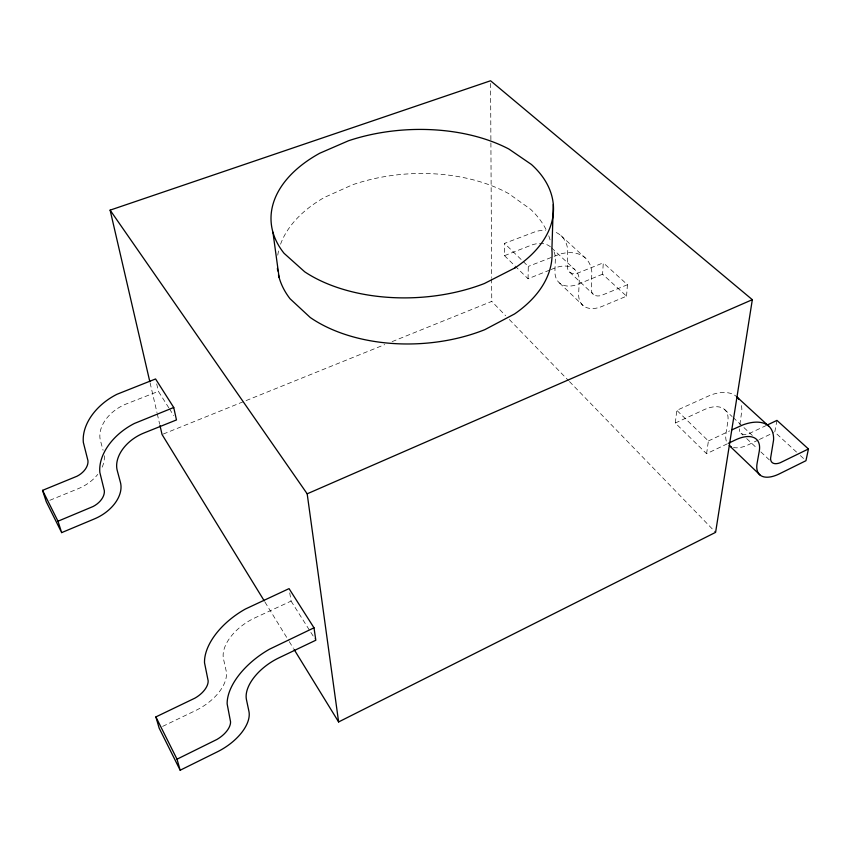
<?xml version="1.0" encoding="UTF-8"?>
<svg xmlns="http://www.w3.org/2000/svg" width="851" height="851" viewBox="0 0 851 851"><rect width="100%" height="100%" fill="white"/><g stroke="black" fill="none" stroke-linecap="round" stroke-linejoin="round"><path stroke-width="0.64" stroke-dasharray="4.25 3.19" d="M549.64 270.107L528.067 278.766L504.494 255.662L504.515 243.386L535.811 231.515A45.624 29.508 -45.7 0 1 545.534 230.217M528.067 278.766L528.28 266.416L504.515 243.386M550.842 269.618L554.437 268.182A31.008 19.509 -45.5 0 1 579.233 281.851L578.659 293.616A30.423 18.605 -46.6 0 0 602.21 306.349L626.538 296.169L602.582 274.192L603.295 262.831L577.521 273.171A14.882 9.35 -46.8 0 1 567.415 267.522L567.723 249.864A45.624 29.508 -45.7 0 0 554.086 231.621M626.538 296.169L627.442 284.734L603.295 262.831M727.328 443.807L706.585 453.711L675.29 423.043L676.8 410.342L710.957 394.928A52.337 27.232 -44.5 0 1 736.572 396.651M706.585 453.711L708.404 440.978L676.8 410.342M739.881 424.553L741.849 410.661A52.337 27.232 -44.5 0 0 740.593 402.619M776.952 420.394L774.761 432.095L796.674 452.2M162.658 726.382L195.517 710.585A41.082 23.19 -30.7 0 0 226.121 670.673L223.505 659.004A40.188 23.009 -32.7 0 1 254.949 617.847L291.074 601.104L289.255 589.881M758.209 440.052L748.752 444.605A34.104 17.19 -45.3 0 1 733.488 447.498M759.39 439.488L773.58 432.67M766.411 425.436L749.05 433.606A17.02 8.574 -45.3 0 1 739.317 428.84M708.404 440.978L729.658 430.914M675.29 423.043L703.703 409.874A34.859 18.126 -44.4 0 1 727.818 421.692L725.956 433.733A34.104 17.19 -45.3 0 0 727.722 443.903M627.442 284.734L601.349 295.457A15.18 9.276 -46.6 0 1 591.264 289.904L591.849 272.139A46.56 29.296 -45.5 0 0 559.99 254.077L528.28 266.416M49.837 500.292L78.42 488.602A35.146 24.232 -26.7 0 0 97.737 474.401M602.582 274.192L578.552 284.021A29.828 18.754 -46.8 0 1 554.937 271.054L555.331 259.364A30.391 19.658 -45.7 0 0 553.714 251.045M163.296 434.031L384.737 344.612M392.109 341.634L491.761 301.392L505.632 315.71M168.817 407.842L158.392 391.354L126.395 403.906A34.444 24.105 -29.4 0 0 100.492 440.85L103.088 450.264M504.494 255.662L530.503 245.46A30.391 19.658 -45.7 0 1 550.586 246.939M560.905 235.61L585.211 257.885M800.387 455.604L804.099 459.008M551.544 247.832L574.638 269.416M724.424 409.374L732.126 416.565M733.083 417.458L752.327 435.435M569.617 272.065L593.413 294.446M741.03 433.276L742.923 435.042M746.699 438.595L757.082 448.371M760.858 451.924L769.357 459.912M559.564 283.032L583.126 305.594M509.334 319.529L568.532 380.61M569.457 381.556L715.606 532.354M169.509 408.948L173.689 415.543M291.074 601.104L310.168 631.293M310.87 632.41L315.115 639.112M264.938 602.008L288.574 640.473M289.266 641.611L293.435 648.398M150.116 382.95L156.988 412.607M157.286 413.894L159.669 424.213M156.701 383.918L158.392 391.354M490.58 83.43L491.633 277.469M491.633 278.798L491.761 301.392M277.756 255.183A137.575 85.057 -3 0 1 278.724 250.3M280.564 244.216A137.575 85.057 -3 0 1 324.305 197.464L352.314 184.858A137.575 85.057 -3 0 1 508.696 193.613L530.63 209.314A137.575 85.057 -3 0 1 546.682 230.834M548.757 235.791A137.575 85.057 -3 0 1 550.661 242.152M104.29 455.785A35.146 24.232 -26.7 0 1 101.067 469.39"/><path stroke-width="1.28" d="M553.32 204.485L551.895 249.907A137.575 85.057 -3 0 1 514.568 313.945L484.868 329.635A137.575 85.057 -3 0 1 310.253 317.508L290.031 298.744A137.575 85.057 -3 0 1 278.458 274.841M149.819 381.663L110.119 210.144L490.559 80.771L752.327 299.68L715.606 532.354L338.613 721.946L294.127 649.526M767.581 424.872L776.952 420.394L808.45 448.977L805.95 460.71L779.633 473.73A34.891 16.786 -45.1 0 1 757.092 463.359L759.252 451.275A35.668 17.733 -44.3 0 0 735.392 439.956L728.477 443.254M180.167 770.229L217.292 751.858A42.199 22.828 -31.2 0 0 248.917 711.287L246.46 699.692A41.263 22.647 -33.1 0 1 278.979 657.823L315.817 640.229L313.998 627.804L289.053 588.626L245.386 609.029A60.336 34.561 -32.7 0 0 204.517 662.78L208.165 680.864A20.488 11.563 -30.7 0 1 194.975 698.118L155.882 716.914L159.137 728.073L180.167 770.229L177.019 759.188L155.882 716.914M177.019 759.188L216.931 739.445A21.052 11.382 -31.2 0 0 230.568 721.893L227.153 703.937A61.963 34.008 -33.1 0 1 269.427 649.239L313.998 627.804M808.45 448.977L780.207 462.742A17.403 8.372 -45.1 0 1 770.591 458.189L773.58 439.967A53.56 26.626 -44.3 0 0 743.029 424.851L732.02 429.787M338.613 721.946L307.179 493.814L752.327 299.68M61.655 532.62L94.418 518.908A35.944 24.179 -27.4 0 0 120.427 482.368L117.257 470.571A35.221 24.041 -30 0 1 143.883 433.021L176.465 419.937L173.732 407.491L155.573 378.961L116.97 394.279A51.72 36.199 -29.4 0 0 83.355 442.477L87.961 460.668A17.531 12.084 -26.7 0 1 77.058 476.209L42.55 490.357L46.262 501.75L61.655 532.62L57.985 521.216L42.55 490.357M57.985 521.216L93.142 506.483A17.935 12.063 -27.4 0 0 104.343 490.687L99.844 472.454A52.879 36.104 -29.9 0 1 134.415 423.458L173.732 407.491M768.655 426.064L736.572 396.651A52.337 27.232 -44.5 0 1 738.923 399.342M760.103 475.071L729.264 445.53A34.104 17.19 -45.3 0 0 731.2 446.743M110.119 210.144L307.179 493.814M264.246 600.87L162.062 434.531L159.977 425.511M272.926 232.227L279.107 277.415M277.724 270.916A137.575 85.057 -3 0 1 277.405 268.288M514.983 267.895L484.41 283.511A141.383 84.026 -3 0 1 304.743 271.841L284.053 253.3A141.383 84.026 -3 0 1 319.721 153.244L348.495 140.766A141.383 84.026 -3 0 1 508.909 149.053L531.428 164.477A141.383 84.026 -3 0 1 514.983 267.895"/></g></svg>
